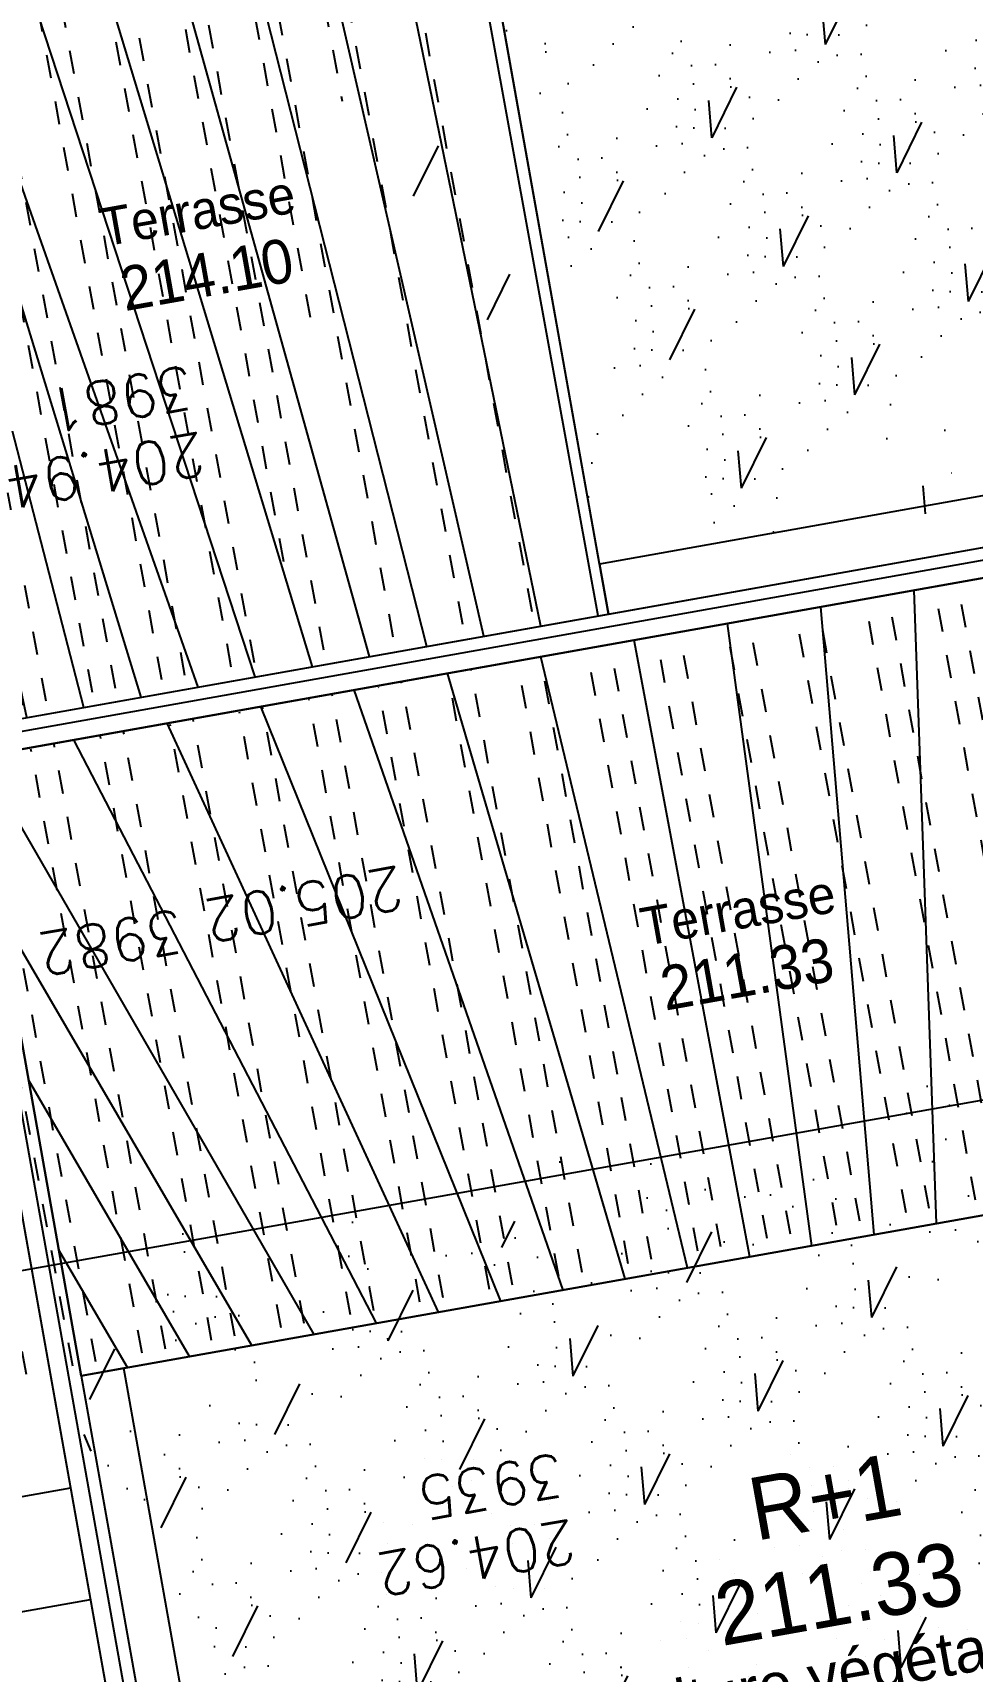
# Model space of a CAD drawing. Extents: x -2313930 to 3286427, y -3858277 to 2572692.
# Drawn here: x 451533 to 459017, y -306258 to -293201 of the extents above; entities that cross this region are included whole.
import ezdxf
from ezdxf.enums import TextEntityAlignment as Align
from ezdxf.lldxf.tags import DXFTag

# ---------------------------------------------------------------- set-up
doc = ezdxf.new("R2010")
doc.units = 0
doc.layers.add('_GAZELEC-RESERVATION 2', color=132, linetype='Continuous', lineweight=18)
doc.layers.add('Fond topo - P', color=252, linetype='Continuous', lineweight=50)
for name, color, linetype, plot in [('Fond topo - N', 252, 'Continuous', False), ('Fond topo - NCACHE', 252, 'Continuous', False), ('Fond topo - ZCACHE', 252, 'Continuous', False)]:
    doc.layers.add(name, color=color, linetype=linetype, plot=plot)
for name, color, linetype in [('Fond topo - Z_500', 252, 'Continuous'), ('prlm-VRD', 2, 'Continuous'), ('SA - bât A-B', 252, 'Continuous'), ('SA - béton balayé', 252, 'Continuous'), ('SA - couvre sol', 252, 'Continuous'), ('SA - EP-réso', 252, 'EP'), ('SA - limite revêtement', 252, 'Continuous'), ('SA - platelage bois', 252, 'Continuous'), ('SA - végétation basse', 252, 'Continuous')]:
    doc.layers.add(name, color=color, linetype=linetype)
doc.styles.add('Arial', font='arial.ttf')
doc.styles.add('Lignes', font='arial.ttf', dxfattribs={"height": 0.35})
doc.styles.add('SIMPLEX', font='simplex_.ttf', dxfattribs={"height": 1.25})
tags = doc.linetypes.add('EP', pattern='A,5,-0.25,["EP",Lignes,S=1,R=0,X=0,Y=-0.18],-1.25', length=6.5).pattern_tags.tags
tags[15:16] = [DXFTag(74, 4), DXFTag(75, 0), DXFTag(340, '0'), DXFTag(46, 0.0), DXFTag(50, 0.0), DXFTag(44, 0.0), DXFTag(45, 0.0)]
tags[4:5] = [DXFTag(74, 4), DXFTag(75, 0), DXFTag(340, '0'), DXFTag(46, 0.0), DXFTag(50, 0.0), DXFTag(44, 0.0), DXFTag(45, 0.0)]
pattern_1 = [(280.4264001144857, (-277130161.1279894, -473864756.7787022), (55.32121061969438, 10.17969329456503), []), (280.4264001144857, (-277130142.6875859, -473864753.3854711), (55.32121061969438, 10.17969329456503), [18.75, -18.75]), (280.4264001144857, (-277130124.2471823, -473864749.99224), (55.32121061969438, 10.17969329456503), [18.75, -18.75])]
pattern_2 = [(349.2763985886067, (-277130161.1279894, -473864756.7787022), (22.32856350872324, 117.9043497231417), [37.5000005625, -202.5000030375]), (79.27639858860677, (-277130147.3110734, -473864759.3953308), (-235.8086994462835, 44.65712701744649), [15.000000225, -105.000001575]), (79.27639858860677, (-277130138.0997961, -473864761.1397498), (-235.8086994462835, 44.65712701744649), [15.000000225, -105.000001575]), (79.27639858860677, (-277130142.7054347, -473864760.2675403), (-235.8086994462835, 44.65712701744649), [18.75000028125, -101.25000151875]), (112.9664661186067, (-277130151.916716, -473864758.5231205), (-191.1515722884832, 280.4658259369293), [12.00000018, -420.7461593111922]), (45.58633105860677, (-277130133.4941673, -473864762.0119574), (22.32856353476547, 117.9043498154048), [12.00000018, -420.7461593111923]), (45.58633105860677, (-277130124.2828801, -473864763.7563783), (22.32856353476547, 117.9043498154048), [26.00000039, -406.6661590999923]), (112.9664661186067, (-277130161.1279894, -473864756.7787022), (-191.1515722884832, 280.4658259369293), [26.00000039, -406.6661590999922]), (349.2763985886067, (-277130073.3609553, -473864750.4999832), (22.32856350872324, 117.9043497231417), [44.42455106636825, -195.5754525336318]), (349.2763985886067, (-277130085.1249766, -473864728.4255323), (22.32856350872324, 117.9043497231417), [82.81008944215131, -56.09585564143782, 43.07431864611476, -58.01973967029608]), (349.2763985886067, (-277130096.7337571, -473864706.3804808), (22.32856350872324, 117.9043497231417), [119.4799495921992, -46.28746189431191, 29.47870124218051, -44.75389087130835]), (349.2763985886067, (-277130108.4191755, -473864684.3209158), (22.32856350872324, 117.9043497231417), [100.4611429069171, -139.5388606930829]), (349.2763985886067, (-277130104.5097786, -473864665.2146754), (22.32856350872324, 117.9043497231417), [65.56973938354608, -174.4302642164539])]
pattern_3 = [(63.75228758860676, (-277130161.1279894, -473864756.7787022), (-23.45095126548362, 279.2401461521268), [45.00000179999999, -235.223134908925]), (63.75228758860676, (-277130070.6913459, -473864682.3057902), (-23.45095126548362, 279.2401461521268), [45.00000179999999, -235.223134908925]), (63.75228758860676, (-277129980.2547024, -473864607.8328782), (-23.45095126548362, 279.2401461521268), [45.00000179999999, -235.223134908925]), (94.80050958860676, (-277130161.1279894, -473864756.7787022), (-147.3804408980185, 27.9107051026506), [30.00000119999999, -250.223135508925]), (94.80050958860676, (-277130070.6913459, -473864682.3057902), (-147.3804408980185, 27.9107051026506), [30.00000119999999, -250.223135508925]), (94.80050958860676, (-277129980.2547024, -473864607.8328782), (-147.3804408980185, 27.9107051026506), [30.00000119999999, -250.223135508925]), (349.2763985886067, (-277130150.4254121, -473864748.9555228), (90.43664346942202, 74.47291196122701), [0, -150.000006]), (349.2763985886067, (-277130128.2907439, -473864741.178331), (90.43664346942202, 74.47291196122701), [0, -150.000006]), (349.2763985886067, (-277130131.1123402, -473864724.186572), (90.43664346942202, 74.47291196122701), [0, -150.000006]), (349.2763985886067, (-277130107.9907268, -473864726.3211191), (90.43664346942202, 74.47291196122701), [0, -150.000006]), (349.2763985886067, (-277130114.7958684, -473864688.3802859), (90.43664346942202, 74.47291196122701), [0, -150.000006]), (349.2763985886067, (-277130145.871033, -473864715.8131706), (90.43664346942202, 74.47291196122701), [0, -150.000006]), (349.2763985886067, (-277130146.4181992, -473864709.3189448), (90.43664346942202, 74.47291196122701), [0, -150.000006]), (349.2763985886067, (-277130146.4030777, -473864682.394556), (90.43664346942202, 74.47291196122701), [0, -150.000006]), (349.2763985886067, (-277130175.4900693, -473864748.6971968), (90.43664346942202, 74.47291196122701), [0, -150.000006]), (349.2763985886067, (-277130174.2875769, -473864733.9636422), (90.43664346942202, 74.47291196122701), [0, -150.000006]), (349.2763985886067, (-277130189.2665902, -473864747.5843463), (90.43664346942202, 74.47291196122701), [0, -150.000006]), (349.2763985886067, (-277130188.2321773, -473864725.3383205), (90.43664346942202, 74.47291196122701), [0, -150.000006]), (349.2763985886067, (-277130175.8128164, -473864713.4801186), (90.43664346942202, 74.47291196122701), [0, -150.000006]), (349.2763985886067, (-277130177.2053921, -473864699.0031776), (90.43664346942202, 74.47291196122701), [0, -150.000006]), (349.2763985886067, (-277130185.5838336, -473864679.4629427), (90.43664346942202, 74.47291196122701), [0, -150.000006]), (349.2763985886067, (-277130158.2804474, -473864698.11404), (90.43664346942202, 74.47291196122701), [0, -150.000006]), (349.2763985886067, (-277130203.1613337, -473864706.8047658), (90.43664346942202, 74.47291196122701), [0, -150.000006]), (349.2763985886067, (-277130212.652973, -473864733.433686), (90.43664346942202, 74.47291196122701), [0, -150.000006]), (349.2763985886067, (-277130184.8232839, -473864761.1398489), (90.43664346942202, 74.47291196122701), [0, -150.000006]), (349.2763985886067, (-277130166.9053067, -473864770.5176433), (90.43664346942202, 74.47291196122701), [0, -150.000006]), (349.2763985886067, (-277130182.8034158, -473864783.9612368), (90.43664346942202, 74.47291196122701), [0, -150.000006]), (349.2763985886067, (-277130135.5774301, -473864791.408701), (90.43664346942202, 74.47291196122701), [0, -150.000006]), (349.2763985886067, (-277130151.59432, -473864765.1885123), (90.43664346942202, 74.47291196122701), [0, -150.000006]), (349.2763985886067, (-277130132.6665843, -473864764.2846365), (90.43664346942202, 74.47291196122701), [0, -150.000006])]

# ---------------------------------------------------------------- blocks, each defined once
blk = doc.blocks.new('PTOPO')
at = {"layer": 'Fond topo - NCACHE', "style": 'SIMPLEX'}
blk.add_attdef('MAT', text='', height=0.34, dxfattribs=at).set_placement((0.09999999986030161, -0.09999999962747097), align=Align.TOP_LEFT)
at = {"layer": 'Fond topo - ZCACHE', "style": 'SIMPLEX'}
blk.add_attdef('ALT', (0.09999999986030161, 0.09999999962747097), '', height=0.34, dxfattribs=at)
blk = doc.blocks.new('A$C1F970F0F')
at = {"layer": 'SA - béton balayé'}
h = blk.add_hatch(dxfattribs=at)
h.set_pattern_fill('BETON_BALAYE', color=256, scale=49.99999999999999, angle=-10.72360141139323, style=0, pattern_type=2)
h.set_pattern_definition([(349.2763985886067, (-277130161.1279894, -473864756.7787022), (117.3825536141096, 28.65896207176165), [749.9999999999999, -99.99999999999999, 250, -49.99999999999999]), (349.2763985886067, (-277130091.1375459, -473864744.5890418), (-36.75306622226226, 74.64222748057564), [150, -16.5, 299.9999999999999, -37.49999999999999]), (349.2763985886067, (-277130128.6565508, -473864719.6726964), (261.6928111209335, -15.46358973923611), [399.9999999999999, -69.99999999999999, 200, -49.99999999999999])])
edge = h.paths.add_edge_path()
edge.add_line((-3029.358420432381, 2725.663300409979), (-3176.503412120477, 2699.68824411886))
edge.add_line((-3176.503412120477, 2699.68824411886), (-3197.938926788104, 2817.762816654752))
edge.add_line((-3197.938926788104, 2817.762816654752), (-2585.414526747907, 2927.205998263748))
edge.add_line((-2585.414526747906, 2927.205998263748), (-2578.826355698741, 2888.03185968563))
edge.add_line((-2578.826355698741, 2888.03185968563), (-1904.134724859205, 2936.930201529326))
edge.add_line((-1904.134724859205, 2936.930201529326), (-556.7846852388789, 3176.476094804919))
edge.add_arc((-574.2892230096678, 3274.932131851878), 100.0000003678063, 280.0812987824421, 378.0302388281741)
edge.add_arc((1605.009413828708, 4000.887508871435), 2197.033974330638, 193.9407361550014, 198.4415558139132, ccw=False)
edge.add_line((-527.3118890800722, 3471.582166447442), (-688.4548001430187, 4457.417421807394))
edge.add_arc((-1789.293175567613, 4303.567778650573), 1111.537152553589, 7.955943186170549, 45.96465422619263)
edge.add_arc((19.33927830369248, 6251.945001042874), 1547.302139566071, 192.879059078743, 227.9674271135737, ccw=False)
edge.add_line((-1489.03695480859, 5907.060889278498), (-1560.044395075191, 6307.792480241876))
edge.add_line((-1560.044395075191, 6307.792480241875), (-1284.318385454477, 6356.528171834126))
edge.add_line((-1284.318385454477, 6356.528171834125), (-1215.319194815332, 5966.159823136683))
edge.add_arc((19.3392790080029, 6251.94500138343), 1267.302140410601, 193.0326782619799, 228.1653141634967)
edge.add_arc((-1789.293174348239, 4303.567779083163), 1391.537151259583, 7.955943178051314, 46.18746477798038, ccw=False)
edge.add_line((-411.1498586048565, 4496.172671736105), (-275.2797675438888, 3639.964293068523))
edge.add_arc((3153.449018752114, 4499.098145884332), 3534.726590138055, 194.066934089328, 205.9179933813439)
edge.add_arc((1360.60453142281, 3627.843744498979), 1541.393806160593, 205.917993299705, 223.4935397732298)
edge.add_arc((5328.644473156121, 7392.522830198402), 7011.142392459067, 223.4935397712739, 227.6166324867172)
edge.add_line((602.5175779411827, 2213.735113210599), (898.3231051051232, 2004.633868360899))
edge.add_line((898.3231051051231, 2004.633868360899), (847.6940603821262, 1728.843869632567))
edge.add_arc((1998.283496401869, 4025.384621252822), 2568.648569604794, 204.8031901930446, 243.3886814322684, ccw=False)
edge.add_arc((-512.7503180231788, 2859.286821588871), 199.9999996293523, 26.27723080957601, 100.08129874951)
edge.add_line((-547.7593932520969, 3056.198894580915), (-1889.254979973833, 2817.69386697183))
edge.add_line((-1889.254979973833, 2817.69386697183), (-1913.538162964921, 2815.933940840666))
edge.add_line((-1913.538162964921, 2815.933940840666), (-2036.659527240996, 1231.702232686619))
edge.add_line((-2036.659527240996, 1231.702232686619), (-2036.482519291774, 133.7400379066587))
edge.add_arc((-1936.482520511362, 133.7561594007732), 100.0000000799253, 180.0092369357546, 270.0092369145096)
edge.add_line((-1936.466399054336, 33.7561606747783), (-1436.448871649034, 33.83677102289278))
edge.add_line((-1436.448871649034, 33.83677102289275), (-1436.428442326689, -86.1632271734652))
edge.add_line((-1436.42844232669, -86.1632271734652), (-1936.447053287466, -86.24383772407744))
edge.add_arc((-1936.482520706155, 133.7561592480878), 219.9999998311147, 180.0092368832574, 270.00923697005237, ccw=False)
edge.add_line((-2156.482517686297, 133.7206921626651), (-2156.660235340263, 1236.084975973609))
edge.add_line((-2156.660235340263, 1236.084975973609), (-2034.581792946551, 2807.161291871891))
edge.add_line((-2034.581792946552, 2807.16129187189), (-3029.358420432381, 2725.663300409979))
at = {"layer": 'SA - couvre sol'}
h = blk.add_hatch(dxfattribs=at)
h.set_pattern_fill('PELOUSE6', color=256, scale=20.0000003, angle=-10.72360141139323, style=0, pattern_type=2)
h.set_pattern_definition(pattern_2)
edge = h.paths.add_edge_path()
edge.add_line((-1632.742975582498, 6295.544812236144), (-1560.044395075191, 6307.792480241875))
edge.add_line((-1560.044395075191, 6307.792480241875), (-1489.03695480859, 5907.060889278497))
edge.add_arc((19.33927858444463, 6251.945001274068), 1547.302139910603, 192.8790590847714, 227.9674271115839)
edge.add_arc((-1789.293174050157, 4303.567779405864), 1111.537150936208, 7.955943158439197, 45.96465425536343, ccw=False)
edge.add_line((-688.4548001430188, 4457.417421807394), (-527.3118889386417, 3471.58216556757))
edge.add_arc((1605.009461608266, 4000.887523045971), 2197.034024191142, 193.9407362367347, 198.4415558475564)
edge.add_arc((-574.2892230041205, 3274.93213175604), 100.0000002636742, -79.91870121107519, 18.030237186463182, ccw=False)
edge.add_line((-556.7846852388786, 3176.476094804919), (-1904.134724859205, 2936.930201529326))
edge.add_line((-1904.134724859205, 2936.930201529326), (-2578.826355698741, 2888.03185968563))
edge.add_line((-2578.826355698741, 2888.03185968563), (-2585.414526747907, 2927.205998263748))
edge.add_line((-2585.414526747906, 2927.205998263748), (-2211.215455834145, 2993.726689657081))
edge.add_line((-2211.215455834145, 2993.726689657081), (-2206.564282920079, 2967.62709109135))
edge.add_line((-2206.564282920079, 2967.62709109135), (-1076.313708471887, 3169.047462598764))
edge.add_line((-1076.313708471887, 3169.047462598764), (-1533.723094155923, 5733.468543553034))
edge.add_line((-1533.723094155923, 5733.468543553034), (-1632.742975582498, 6295.544812236144))
h = blk.add_hatch(dxfattribs=at)
h.set_pattern_fill('PELOUSE6', color=256, scale=20.0000003, angle=-10.72360141139323, style=0, pattern_type=2)
h.set_pattern_definition(pattern_2)
h.paths.add_polyline_path([(-2813.293730211771, 3487.643289467765), (-2315.023090823213, 3576.233009235278), (-2299.233301881405, 3487.630163684054), (-2797.539858110523, 3399.034044823264)])
at = {"layer": 'SA - platelage bois'}
h = blk.add_hatch(dxfattribs=at)
h.set_pattern_fill('PASSERELLE', color=256, scale=150, angle=-79.57359988551433, style=0, pattern_type=2)
h.set_pattern_definition(pattern_1)
h.paths.add_polyline_path([(-2501.934297809155, 4847.359403211081), (-2383.772544360522, 4184.306362074275), (-1886.60543287928, 4272.905816539507), (-2000.81977898734, 4913.808369983184), (-2438.917530607824, 4835.735583581388), (-2442.864937965726, 4857.886071183012)])
h = blk.add_hatch(dxfattribs=at)
h.set_pattern_fill('PASSERELLE', color=256, scale=150, angle=-79.57359988551433, style=0, pattern_type=2)
h.set_pattern_definition(pattern_1)
h.paths.add_polyline_path([(-2394.329217277183, 4158.046951394052), (-2306.606985163426, 3665.802286708539), (-1223.611898650006, 3858.801323546456), (-1311.334130637599, 4351.045988397651)])
at = {"layer": 'SA - végétation basse'}
h = blk.add_hatch(dxfattribs=at)
h.set_pattern_fill('PELOUSE3', color=256, scale=30.0000012, angle=-10.72360141139323, style=0, pattern_type=2)
h.set_pattern_definition(pattern_3)
h.paths.add_polyline_path([(-1893.276800445001, 4312.839610432731), (-1362.164649133924, 4407.488362615771), (-1585.159879443624, 5658.804133718273), (-2115.745252433012, 5564.249257842735)])
h = blk.add_hatch(dxfattribs=at)
h.set_pattern_fill('PELOUSE3', color=256, scale=30.0000012, angle=-10.72360141139323, style=0, pattern_type=2)
h.set_pattern_definition(pattern_3)
h.paths.add_polyline_path([(-2272.606836190098, 3671.861405655403), (-1257.612047697511, 3852.742204708426), (-1145.170047228554, 3221.784993580648), (-2160.164835721141, 3040.904194527626)])
at = {"layer": 'SA - bât A-B', "linetype": 'Continuous', "ltscale": 2.539999961853027, "elevation": 9.999999999999998e-08, "flags": 128}
for points in [[(-2379.561877123091, 4160.678618468924), (-1287.706386739186, 4355.256655555886), (-1533.3281392233, 5733.538927925641), (-2625.183746439677, 5538.961545481948)], [(-2625.18362971604, 5538.960890764502), (-1533.3281392233, 5733.538927925641), (-1528.420183853411, 5705.998419702933), (-1287.706386739186, 4355.256655555886), (-2379.561877231926, 4160.678618394747), (-2383.772544269017, 4184.306362056946), (-1315.544796799149, 4374.673732178404), (-1552.745712140069, 5705.703305953935), (-2621.004666534718, 5515.511050543934)], [(-1893.708275435095, 4312.762717788848), (-1886.60543287928, 4272.905816539507), (-1315.544796799149, 4374.673732178404), (-1552.745712214245, 5705.70330606277), (-2123.806348306158, 5603.93539023653), (-2116.703505744796, 5564.07848889135), (-1585.159879443624, 5658.804133718273), (-1362.164649133924, 4407.488362615771)], [(-2116.703505744796, 5564.07848889135), (-1585.159879443624, 5658.804133718273), (-1362.164649133924, 4407.488362615771), (-1893.708275435095, 4312.762717788848)], [(-2383.772544360522, 4184.306362074275), (-1886.605432913938, 4272.905816356496), (-2004.767186253736, 4935.958857567479), (-2501.93429770032, 4847.359403285258)], [(-2417.956961123608, 4153.836284510334), (-1287.706386739186, 4355.256655555886), (-1076.313708432369, 3169.047462306917), (-2206.564282920079, 2967.62709109135)], [(-2394.329217168348, 4158.046951468227), (-1311.334130637599, 4351.045988397651), (-1223.611898650006, 3858.801323546456), (-2306.606985163426, 3665.802286708539)], [(-1287.706386739186, 4355.256655555886), (-1076.313708471887, 3169.047462598764), (-1099.927739209028, 3164.839238981448), (-2206.564282920079, 2967.62709109135), (-2379.35917897453, 3937.248631813823), (-2355.731435116323, 3941.459298884884), (-2187.147206160669, 2995.465502499809), (-1104.152119515538, 3188.464539407571), (-1311.334130637599, 4351.045988397651)], [(-2272.606836190098, 3671.861405655403), (-2306.606985272261, 3665.802286634362), (-2187.147206252175, 2995.465502517138), (-1104.152119515538, 3188.464539407571), (-1223.611898650006, 3858.801323546456), (-1257.612047697511, 3852.742204708426), (-1145.170047228554, 3221.784993580648), (-2160.164835721141, 3040.904194527626)], [(-2160.164835721141, 3040.904194527626), (-2272.606836190098, 3671.861405655403), (-1257.612047697511, 3852.742204708426), (-1145.170047228554, 3221.784993580648)]]:
    blk.add_lwpolyline(points, close=True, dxfattribs=at)
for points in [[(-2382.018099619796, 4174.461468807418), (-1303.945458858981, 4366.583283546556), (-1544.655263544094, 5717.302643829807), (-2622.727904196074, 5525.180829164846)], [(-2365.576328338641, 3939.704854254208), (-2195.237654865478, 2983.866164549761), (-1092.552781684204, 3180.374090701546), (-1301.489237300898, 4352.800433006666)], [(-2355.731435116323, 3941.459298884884), (-2187.147206160669, 2995.465502499809), (-1104.152119515538, 3188.464539407571), (-1311.334130637599, 4351.045988397651)]]:
    blk.add_lwpolyline(points, dxfattribs=at)
at = {"layer": 'SA - EP-réso', "ltscale": 0.75, "elevation": 9.999999999999998e-08, "flags": 128}
blk.add_lwpolyline([(-2373.749889289136, 3746.392731235199), (-1179.430136902757, 3958.354516762799)], dxfattribs=at)
at = {"layer": 'SA - limite revêtement', "elevation": 9.999999999999998e-08, "flags": 128}
blk.add_lwpolyline([(-2315.02405041628, 3576.238394137756), (-2813.293730211771, 3487.643289467765), (-2797.539858110523, 3399.034044823264), (-2299.233301881405, 3487.630163684054)], dxfattribs=at)
at = {"layer": 'SA - platelage bois', "elevation": 9.999999999999998e-08, "flags": 128}
for points in [[(-2501.934297809155, 4847.359403211081), (-2383.772544360522, 4184.306362074275), (-1886.60543287928, 4272.905816539507), (-2000.81977898734, 4913.808369983184), (-2438.917530607824, 4835.735583581388), (-2442.864937965726, 4857.886071183012)], [(-2394.329217277183, 4158.046951394052), (-2306.606985163426, 3665.802286708539), (-1223.611898650006, 3858.801323546456), (-1311.334130637599, 4351.045988397651)]]:
    blk.add_lwpolyline(points, close=True, dxfattribs=at)
at = {"layer": 'Fond topo - P', "ltscale": 2}
ref = blk.add_blockref('PTOPO', (-2203.035200143209, 4429.506753368869), dxfattribs=dict(at, xscale=99.99999999999994, yscale=99.99999999999994, zscale=99.99999999999994, rotation=190.0656205306617))
ref.add_attrib('MAT', '3981', dxfattribs={"layer": 'Fond topo - N', "color": 0, "ltscale": 2, "height": 33.99999999999999, "rotation": 190.0656204987762, "style": 'SIMPLEX'}).set_placement((-2214.629041975109, 4437.605076119228), align=Align.TOP_LEFT)
ref.add_attrib('ALT', '204.94', (-2211.133522889236, 4417.912911559846), dxfattribs={"layer": 'Fond topo - Z_500', "color": 0, "ltscale": 2, "height": 33.99999999999999, "rotation": 190.0656204987762, "style": 'SIMPLEX'})
ref = blk.add_blockref('PTOPO', (-2210.888834835275, 3996.375180986923), dxfattribs=dict(at, xscale=99.99999999999994, yscale=99.99999999999994, zscale=99.99999999999994, rotation=190.0656205306617))
ref.add_attrib('MAT', '3982', dxfattribs={"layer": 'Fond topo - N', "color": 0, "ltscale": 2, "height": 33.99999999999999, "rotation": 190.0656204987762, "style": 'SIMPLEX'}).set_placement((-2222.482676719163, 4004.473503462765), align=Align.TOP_LEFT)
ref.add_attrib('ALT', '205.02', (-2052.971560299152, 4072.184342893686), dxfattribs={"layer": 'Fond topo - Z_500', "color": 0, "ltscale": 2, "height": 33.99999999999999, "rotation": 190.0656204987762, "style": 'SIMPLEX'})
ref = blk.add_blockref('PTOPO', (-1907.66768890963, 3562.902035967013), dxfattribs=dict(at, xscale=99.99999999999994, yscale=99.99999999999994, zscale=99.99999999999994, rotation=190.0656205306617))
ref.add_attrib('MAT', '3935', dxfattribs={"layer": 'Fond topo - N', "color": 0, "ltscale": 2, "height": 33.99999999999999, "rotation": 190.0656204987762, "style": 'SIMPLEX'}).set_placement((-1919.261530776188, 3571.000358534361), align=Align.TOP_LEFT)
ref.add_attrib('ALT', '204.62', (-1915.76601163278, 3551.308194153658), dxfattribs={"layer": 'Fond topo - Z_500', "color": 0, "ltscale": 2, "height": 33.99999999999999, "rotation": 190.0656204987762, "style": 'SIMPLEX'})
at = {"layer": 'SA - bât A-B', "style": 'Arial'}
for s, height, width, p in [('Terrasse', 30.3049096, 0.9375, (-2288.218925668429, 4565.790722368971)), ('214.10', 34.99999999999999, 0.9273999929428101, (-2271.765329214804, 4514.232204558805)), ('Terrasse', 30.3049096, 0.9375, (-1857.842160823517, 4008.350762538327)), ('211.33', 34.99999999999999, 0.9273999929428101, (-1841.38856425551, 3956.7922447065)), ('R+1', 49.99999999999999, 0.9273999929428101, (-1769.062545861921, 3534.293830001385)), ('211.33', 49.99999999999999, 0.9273999929428101, (-1796.179983642188, 3450.4514408181)), ('toiture végétalisée', 34.99999999999999, 0.9840999841690063, (-1869.129039060254, 3381.3404200551))]:
    blk.add_text(s, height=height, rotation=10.10452419321967, dxfattribs=dict(at, width=width)).set_placement(p)

msp = doc.modelspace()

# ---------------------------------------------------------------- linework, layer by layer
at = {"layer": '_GAZELEC-RESERVATION 2'}
msp.add_circle((486248.4803309143, -227485.9628347494), 2800178.148749841, dxfattribs=at)

# ---------------------------------------------------------------- block references
at = {"layer": 'prlm-VRD', "xscale": 10, "yscale": 10, "zscale": 10}
msp.add_blockref('A$C1F970F0F', (474984.297679401, -340562.691042779), dxfattribs=at)

doc.saveas('drawing.dxf')
